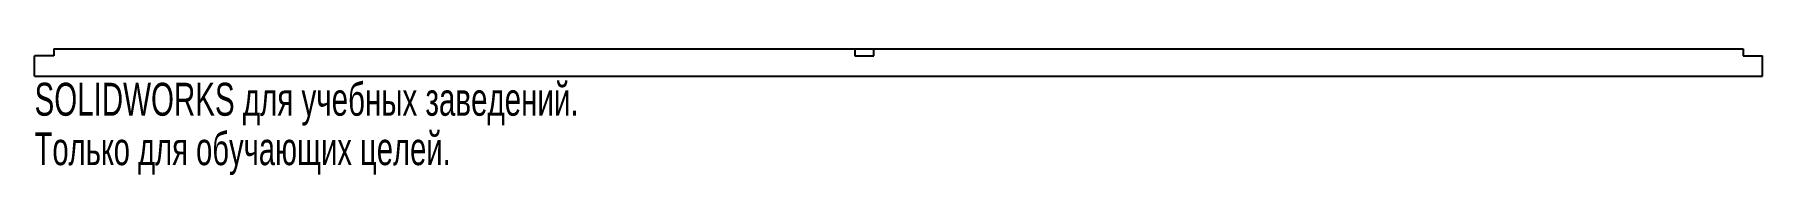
# Model space of a CAD drawing. Extents: x 0 to 253, y -15 to 4.
import ezdxf
from ezdxf.enums import TextEntityAlignment as Align

# ---------------------------------------------------------------- set-up
doc = ezdxf.new("R2010")
doc.units = 0
doc.layers.get('0').update_dxf_attribs({"linetype": 'CONTINUOUS'})

msp = doc.modelspace()

# ---------------------------------------------------------------- linework, layer by layer
at = {"color": 7, "linetype": 'CONTINUOUS'}
for p, q in [((0, 0), (0, 3)), ((2.8, 3), (0, 3)), ((2.8, 4), (2.8, 3)), ((2.8, 4), (250, 4)), ((120, 4), (120, 3)), ((120, 3), (122.8, 3)), ((122.8, 3), (122.8, 4)), ((250, 4), (250, 3)), ((250, 3), (252.8, 3)), ((252.8, 0), (252.8, 3)), ((0, 0), (252.8, 0))]:
    msp.add_line(p, q, dxfattribs=at)

# ---------------------------------------------------------------- texts
for s, width, p in [('SOLIDWORKS для учебных заведений.', 0.668182, (0, -7.25043)), ('Только для обучающих целей.', 0.661111, (0, -14.50086))]:
    msp.add_text(s, height=4.83362, dxfattribs=dict(at, width=width)).set_placement(p, align=Align.BOTTOM_LEFT)

doc.saveas('drawing.dxf')
